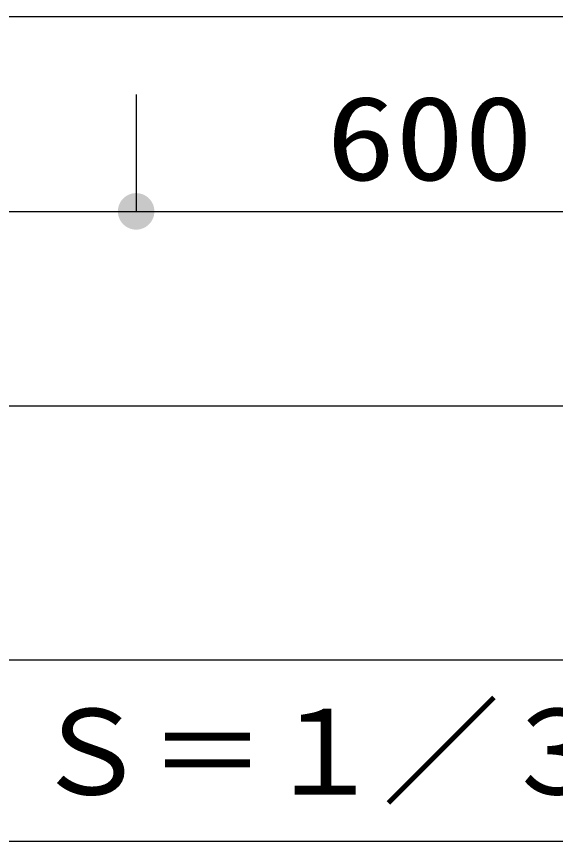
# Model space of a CAD drawing. Units: millimetres, scale not verified. Extents: x -8093 to 8093, y -5792 to 5792.
# Drawn here: x -5226 to -4672, y -4756 to -3909 of the extents above; entities that cross this region are included whole.
import ezdxf
from ezdxf.enums import TextEntityAlignment as Align

# ---------------------------------------------------------------- set-up
doc = ezdxf.new("R2010")
doc.units = ezdxf.units.MM
doc.header["$LTSCALE"] = 30
doc.layers.add('0-1_00クル-フ-0躯体', color=3, linetype='Continuous', lineweight=25)
doc.layers.add('0-4_00クル-フ-6寸法', color=132, linetype='Continuous', lineweight=25)
doc.styles.add('ＭＳ ゴシック', font='')
doc.styles.get('ＭＳ ゴシック').set_extended_font_data('MS Gothic')

msp = doc.modelspace()

# ---------------------------------------------------------------- linework, layer by layer
at = {"layer": '0-1_00クル-フ-0躯体'}
msp.add_lwpolyline([(-4275.18, -4569.55), (-4275.18, -4755.86), (-6304.51, -4755.86), (-6304.51, -4569.55)], close=True, dxfattribs=at)
at = {"layer": '0-4_00クル-フ-6寸法', "color": 4}
for p, q in [((-6202.91, -3909.43), (-4602.91, -3909.43)), ((-5102.91, -3989.37), (-5102.91, -4109.37)), ((-5102.91, -3989.37), (-5102.91, -4109.37)), ((-6302.91, -4109.37), (-5102.91, -4109.37)), ((-5102.91, -4109.37), (-4502.91, -4109.37)), ((-4502.91, -4309.37), (-6302.91, -4309.37))]:
    msp.add_line(p, q, dxfattribs=at)
at = {"layer": '0-4_00クル-フ-6寸法'}
for points in [[(-5102.91, -4109.37), (-5118.08, -4098.35), (-5116.58, -4096.53)], [(-5102.91, -4109.37), (-5118.08, -4098.35), (-5116.58, -4096.53)], [(-5102.91, -4109.37), (-5116.58, -4096.53), (-5114.86, -4094.92)], [(-5102.91, -4109.37), (-5116.58, -4096.53), (-5114.86, -4094.92)], [(-5102.91, -4109.37), (-5114.86, -4094.92), (-5112.95, -4093.54)], [(-5102.91, -4109.37), (-5114.86, -4094.92), (-5112.95, -4093.54)], [(-5102.91, -4109.37), (-5112.95, -4093.54), (-5110.89, -4092.4)], [(-5102.91, -4109.37), (-5112.95, -4093.54), (-5110.89, -4092.4)], [(-5102.91, -4109.37), (-5110.89, -4092.4), (-5108.7, -4091.54)], [(-5102.91, -4109.37), (-5110.89, -4092.4), (-5108.7, -4091.54)], [(-5102.91, -4109.37), (-5108.7, -4091.54), (-5106.42, -4090.95)], [(-5102.91, -4109.37), (-5108.7, -4091.54), (-5106.42, -4090.95)], [(-5102.91, -4109.37), (-5106.42, -4090.95), (-5104.08, -4090.66)], [(-5102.91, -4109.37), (-5106.42, -4090.95), (-5104.08, -4090.66)], [(-5102.91, -4109.37), (-5104.08, -4090.66), (-5101.73, -4090.66)], [(-5102.91, -4109.37), (-5104.08, -4090.66), (-5101.73, -4090.66)], [(-5102.91, -4109.37), (-5101.73, -4090.66), (-5099.39, -4090.95)], [(-5102.91, -4109.37), (-5101.73, -4090.66), (-5099.39, -4090.95)], [(-5102.91, -4109.37), (-5099.39, -4090.95), (-5097.11, -4091.54)], [(-5102.91, -4109.37), (-5099.39, -4090.95), (-5097.11, -4091.54)], [(-5102.91, -4109.37), (-5097.11, -4091.54), (-5094.92, -4092.4)], [(-5102.91, -4109.37), (-5097.11, -4091.54), (-5094.92, -4092.4)], [(-5102.91, -4109.37), (-5094.92, -4092.4), (-5092.86, -4093.54)], [(-5102.91, -4109.37), (-5094.92, -4092.4), (-5092.86, -4093.54)], [(-5102.91, -4109.37), (-5092.86, -4093.54), (-5090.96, -4094.92)], [(-5102.91, -4109.37), (-5092.86, -4093.54), (-5090.96, -4094.92)], [(-5102.91, -4109.37), (-5090.96, -4094.92), (-5089.24, -4096.53)], [(-5102.91, -4109.37), (-5090.96, -4094.92), (-5089.24, -4096.53)], [(-5102.91, -4109.37), (-5089.24, -4096.53), (-5087.74, -4098.35)], [(-5102.91, -4109.37), (-5089.24, -4096.53), (-5087.74, -4098.35)], [(-5102.91, -4109.37), (-5121.51, -4107.02), (-5121.07, -4104.71)], [(-5102.91, -4109.37), (-5121.51, -4107.02), (-5121.07, -4104.71)], [(-5102.91, -4109.37), (-5121.07, -4104.71), (-5120.34, -4102.47)], [(-5102.91, -4109.37), (-5121.07, -4104.71), (-5120.34, -4102.47)], [(-5102.91, -4109.37), (-5120.34, -4102.47), (-5119.34, -4100.34)], [(-5102.91, -4109.37), (-5120.34, -4102.47), (-5119.34, -4100.34)], [(-5102.91, -4109.37), (-5119.34, -4100.34), (-5118.08, -4098.35)], [(-5102.91, -4109.37), (-5119.34, -4100.34), (-5118.08, -4098.35)], [(-5102.91, -4109.37), (-5087.74, -4098.35), (-5086.48, -4100.34)], [(-5102.91, -4109.37), (-5087.74, -4098.35), (-5086.48, -4100.34)], [(-5102.91, -4109.37), (-5086.48, -4100.34), (-5085.47, -4102.47)], [(-5102.91, -4109.37), (-5086.48, -4100.34), (-5085.47, -4102.47)], [(-5102.91, -4109.37), (-5085.47, -4102.47), (-5084.75, -4104.71)], [(-5102.91, -4109.37), (-5085.47, -4102.47), (-5084.75, -4104.71)], [(-5102.91, -4109.37), (-5084.75, -4104.71), (-5084.31, -4107.02)], [(-5102.91, -4109.37), (-5084.75, -4104.71), (-5084.31, -4107.02)], [(-5102.91, -4109.37), (-5121.66, -4109.37), (-5121.51, -4107.02)], [(-5102.91, -4109.37), (-5121.66, -4109.37), (-5121.51, -4107.02)], [(-5102.91, -4109.37), (-5121.51, -4111.72), (-5121.66, -4109.37)], [(-5102.91, -4109.37), (-5121.51, -4111.72), (-5121.66, -4109.37)], [(-5102.91, -4109.37), (-5121.07, -4114.03), (-5121.51, -4111.72)], [(-5102.91, -4109.37), (-5121.07, -4114.03), (-5121.51, -4111.72)], [(-5102.91, -4109.37), (-5120.34, -4116.27), (-5121.07, -4114.03)], [(-5102.91, -4109.37), (-5120.34, -4116.27), (-5121.07, -4114.03)], [(-5102.91, -4109.37), (-5119.34, -4118.4), (-5120.34, -4116.27)], [(-5102.91, -4109.37), (-5119.34, -4118.4), (-5120.34, -4116.27)], [(-5102.91, -4109.37), (-5118.08, -4120.39), (-5119.34, -4118.4)], [(-5102.91, -4109.37), (-5118.08, -4120.39), (-5119.34, -4118.4)], [(-5102.91, -4109.37), (-5116.58, -4122.2), (-5118.08, -4120.39)], [(-5102.91, -4109.37), (-5116.58, -4122.2), (-5118.08, -4120.39)], [(-5102.91, -4109.37), (-5114.86, -4123.82), (-5116.58, -4122.2)], [(-5102.91, -4109.37), (-5114.86, -4123.82), (-5116.58, -4122.2)], [(-5102.91, -4109.37), (-5112.95, -4125.2), (-5114.86, -4123.82)], [(-5102.91, -4109.37), (-5112.95, -4125.2), (-5114.86, -4123.82)], [(-5102.91, -4109.37), (-5110.89, -4126.33), (-5112.95, -4125.2)], [(-5102.91, -4109.37), (-5110.89, -4126.33), (-5112.95, -4125.2)], [(-5102.91, -4109.37), (-5108.7, -4127.2), (-5110.89, -4126.33)], [(-5102.91, -4109.37), (-5108.7, -4127.2), (-5110.89, -4126.33)], [(-5102.91, -4109.37), (-5106.42, -4127.79), (-5108.7, -4127.2)], [(-5102.91, -4109.37), (-5106.42, -4127.79), (-5108.7, -4127.2)], [(-5102.91, -4109.37), (-5104.08, -4128.08), (-5106.42, -4127.79)], [(-5102.91, -4109.37), (-5104.08, -4128.08), (-5106.42, -4127.79)], [(-5102.91, -4109.37), (-5101.73, -4128.08), (-5104.08, -4128.08)], [(-5102.91, -4109.37), (-5101.73, -4128.08), (-5104.08, -4128.08)], [(-5102.91, -4109.37), (-5084.31, -4107.02), (-5084.16, -4109.37)], [(-5102.91, -4109.37), (-5084.31, -4107.02), (-5084.16, -4109.37)], [(-5102.91, -4109.37), (-5099.39, -4127.79), (-5101.73, -4128.08)], [(-5102.91, -4109.37), (-5097.11, -4127.2), (-5099.39, -4127.79)], [(-5102.91, -4109.37), (-5094.92, -4126.33), (-5097.11, -4127.2)], [(-5102.91, -4109.37), (-5092.86, -4125.2), (-5094.92, -4126.33)], [(-5102.91, -4109.37), (-5090.96, -4123.82), (-5092.86, -4125.2)], [(-5102.91, -4109.37), (-5089.24, -4122.2), (-5090.96, -4123.82)], [(-5102.91, -4109.37), (-5087.74, -4120.39), (-5089.24, -4122.2)], [(-5102.91, -4109.37), (-5086.48, -4118.4), (-5087.74, -4120.39)], [(-5102.91, -4109.37), (-5085.47, -4116.27), (-5086.48, -4118.4)], [(-5102.91, -4109.37), (-5084.75, -4114.03), (-5085.47, -4116.27)], [(-5102.91, -4109.37), (-5084.31, -4111.72), (-5084.75, -4114.03)], [(-5102.91, -4109.37), (-5084.16, -4109.37), (-5084.31, -4111.72)], [(-5102.91, -4109.37), (-5099.39, -4127.79), (-5101.73, -4128.08)], [(-5102.91, -4109.37), (-5097.11, -4127.2), (-5099.39, -4127.79)], [(-5102.91, -4109.37), (-5094.92, -4126.33), (-5097.11, -4127.2)], [(-5102.91, -4109.37), (-5092.86, -4125.2), (-5094.92, -4126.33)], [(-5102.91, -4109.37), (-5090.96, -4123.82), (-5092.86, -4125.2)], [(-5102.91, -4109.37), (-5089.24, -4122.2), (-5090.96, -4123.82)], [(-5102.91, -4109.37), (-5087.74, -4120.39), (-5089.24, -4122.2)], [(-5102.91, -4109.37), (-5086.48, -4118.4), (-5087.74, -4120.39)], [(-5102.91, -4109.37), (-5085.47, -4116.27), (-5086.48, -4118.4)], [(-5102.91, -4109.37), (-5084.75, -4114.03), (-5085.47, -4116.27)], [(-5102.91, -4109.37), (-5084.31, -4111.72), (-5084.75, -4114.03)], [(-5102.91, -4109.37), (-5084.16, -4109.37), (-5084.31, -4111.72)]]:
    msp.add_solid(points, dxfattribs=at)

# ---------------------------------------------------------------- texts
at = {"layer": '0-1_00クル-フ-0躯体', "color": 4, "style": 'ＭＳ ゴシック'}
msp.add_text('Ｓ＝１／３０', height=87.98, dxfattribs=at).set_placement((-5209.71, -4734.16), align=Align.BOTTOM_LEFT)
at = {"layer": '0-4_00クル-フ-6寸法', "color": 3, "style": 'ＭＳ ゴシック', "width": 1.2}
msp.add_text('600', height=86.66, dxfattribs=at).set_placement((-4907.48, -4103.52), align=Align.BOTTOM_LEFT)

doc.saveas('drawing.dxf')
